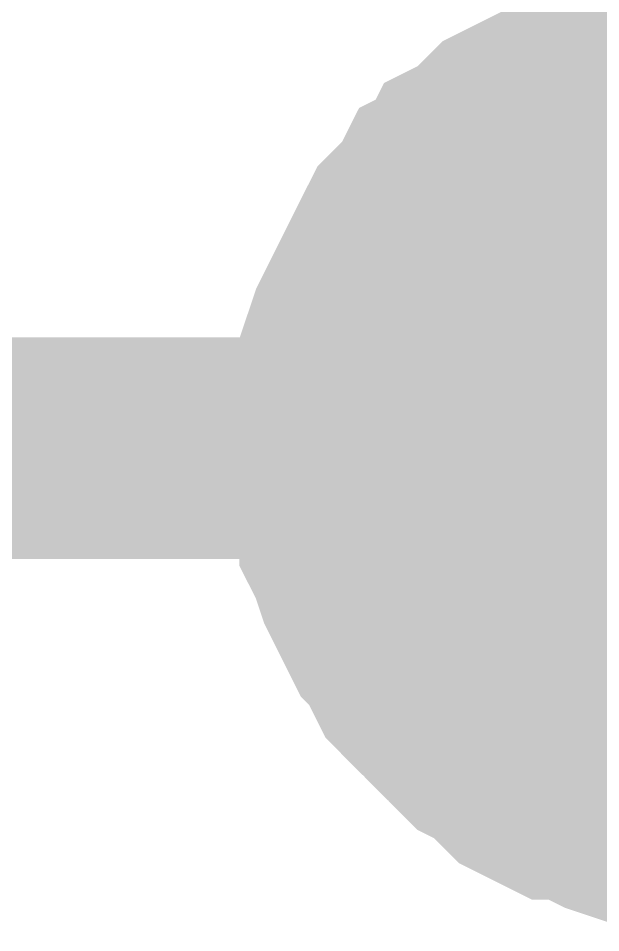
# Model space of a CAD drawing. Header units: inches. Extents: x 0 to 432, y 0 to 280.
# Drawn here: x 95.574 to 96.362, y 166.974 to 168.21 of the extents above; entities that cross this region are included whole.
import ezdxf

# ---------------------------------------------------------------- set-up
doc = ezdxf.new("R2010")
doc.units = ezdxf.units.IN
doc.layers.add('Sheet', color=255, linetype='Continuous')

msp = doc.modelspace()

# ---------------------------------------------------------------- linework, layer by layer
at = {"layer": 'Sheet'}
for points in [[(86.3645, 167.6288, 0.2997, 0.2997, 0), (96.5283, 167.6288, 0.2997, 0.2997, 0), (96.5283, 170.178, 0.2997, 0.2997, 0)], [(96.0117, 167.6288, 0.2997, 0.2997, 0), (96.0117, 167.6512, 0.2997, 0.2997, 0), (96.0117, 167.6849, 0.2997, 0.2997, 0), (96.0229, 167.7074, 0.2997, 0.2997, 0), (96.0229, 167.7298, 0.2997, 0.2997, 0), (96.0229, 167.7523, 0.2997, 0.2997, 0), (96.0342, 167.786, 0.2997, 0.2997, 0), (96.0454, 167.8084, 0.2997, 0.2997, 0), (96.0566, 167.8309, 0.2997, 0.2997, 0), (96.0679, 167.8534, 0.2997, 0.2997, 0), (96.0791, 167.8758, 0.2997, 0.2997, 0), (96.0903, 167.8983, 0.2997, 0.2997, 0), (96.1016, 167.9207, 0.2997, 0.2997, 0), (96.1128, 167.932, 0.2997, 0.2997, 0), (96.1352, 167.9544, 0.2997, 0.2997, 0), (96.1465, 167.9769, 0.2997, 0.2997, 0), (96.1689, 167.9881, 0.2997, 0.2997, 0), (96.1802, 168.0106, 0.2997, 0.2997, 0), (96.2026, 168.0218, 0.2997, 0.2997, 0), (96.2251, 168.0443, 0.2997, 0.2997, 0), (96.2363, 168.0555, 0.2997, 0.2997, 0), (96.2588, 168.0667, 0.2997, 0.2997, 0), (96.2812, 168.078, 0.2997, 0.2997, 0), (96.3037, 168.0892, 0.2997, 0.2997, 0), (96.3262, 168.1004, 0.2997, 0.2997, 0), (96.3486, 168.1117, 0.2997, 0.2997, 0), (96.3711, 168.1229, 0.2997, 0.2997, 0), (96.4048, 168.1341, 0.2997, 0.2997, 0), (96.4272, 168.1341, 0.2997, 0.2997, 0), (96.4497, 168.1341, 0.2997, 0.2997, 0), (96.4722, 168.1453, 0.2997, 0.2997, 0), (96.5059, 168.1453, 0.2997, 0.2997, 0), (96.5283, 168.1453, 0.2997, 0.2997, 0)], [(96.0117, 167.6288, 0.2997, 0.2997, 0), (96.0117, 167.6512, 0.2997, 0.2997, 0), (96.0117, 167.6849, 0.2997, 0.2997, 0), (96.0229, 167.7074, 0.2997, 0.2997, 0), (96.0229, 167.7298, 0.2997, 0.2997, 0), (96.0229, 167.7523, 0.2997, 0.2997, 0), (96.0342, 167.786, 0.2997, 0.2997, 0), (96.0454, 167.8084, 0.2997, 0.2997, 0), (96.0566, 167.8309, 0.2997, 0.2997, 0), (96.0679, 167.8534, 0.2997, 0.2997, 0), (96.0791, 167.8758, 0.2997, 0.2997, 0), (96.0903, 167.8983, 0.2997, 0.2997, 0), (96.1016, 167.9207, 0.2997, 0.2997, 0), (96.1128, 167.932, 0.2997, 0.2997, 0), (96.1352, 167.9544, 0.2997, 0.2997, 0), (96.1465, 167.9769, 0.2997, 0.2997, 0), (96.1689, 167.9881, 0.2997, 0.2997, 0), (96.1802, 168.0106, 0.2997, 0.2997, 0), (96.2026, 168.0218, 0.2997, 0.2997, 0), (96.2251, 168.0443, 0.2997, 0.2997, 0), (96.2363, 168.0555, 0.2997, 0.2997, 0), (96.2588, 168.0667, 0.2997, 0.2997, 0), (96.2812, 168.078, 0.2997, 0.2997, 0), (96.3037, 168.0892, 0.2997, 0.2997, 0), (96.3262, 168.1004, 0.2997, 0.2997, 0), (96.3486, 168.1117, 0.2997, 0.2997, 0), (96.3711, 168.1229, 0.2997, 0.2997, 0), (96.4048, 168.1341, 0.2997, 0.2997, 0), (96.4272, 168.1341, 0.2997, 0.2997, 0), (96.4497, 168.1341, 0.2997, 0.2997, 0), (96.4722, 168.1453, 0.2997, 0.2997, 0), (96.5059, 168.1453, 0.2997, 0.2997, 0), (96.5283, 168.1453, 0.2997, 0.2997, 0)], [(96.0117, 167.6288, 0.2997, 0.2997, 0), (96.0117, 167.6512, 0.2997, 0.2997, 0), (96.0117, 167.6849, 0.2997, 0.2997, 0), (96.0229, 167.7074, 0.2997, 0.2997, 0), (96.0229, 167.7298, 0.2997, 0.2997, 0), (96.0229, 167.7523, 0.2997, 0.2997, 0), (96.0342, 167.786, 0.2997, 0.2997, 0), (96.0454, 167.8084, 0.2997, 0.2997, 0), (96.0566, 167.8309, 0.2997, 0.2997, 0), (96.0679, 167.8534, 0.2997, 0.2997, 0), (96.0791, 167.8758, 0.2997, 0.2997, 0), (96.0903, 167.8983, 0.2997, 0.2997, 0), (96.1016, 167.9207, 0.2997, 0.2997, 0), (96.1128, 167.932, 0.2997, 0.2997, 0), (96.1352, 167.9544, 0.2997, 0.2997, 0), (96.1465, 167.9769, 0.2997, 0.2997, 0), (96.1689, 167.9881, 0.2997, 0.2997, 0), (96.1802, 168.0106, 0.2997, 0.2997, 0), (96.2026, 168.0218, 0.2997, 0.2997, 0), (96.2251, 168.0443, 0.2997, 0.2997, 0), (96.2363, 168.0555, 0.2997, 0.2997, 0), (96.2588, 168.0667, 0.2997, 0.2997, 0), (96.2812, 168.078, 0.2997, 0.2997, 0), (96.3037, 168.0892, 0.2997, 0.2997, 0), (96.3262, 168.1004, 0.2997, 0.2997, 0), (96.3486, 168.1117, 0.2997, 0.2997, 0), (96.3711, 168.1229, 0.2997, 0.2997, 0), (96.4048, 168.1341, 0.2997, 0.2997, 0), (96.4272, 168.1341, 0.2997, 0.2997, 0), (96.4497, 168.1341, 0.2997, 0.2997, 0), (96.4722, 168.1453, 0.2997, 0.2997, 0), (96.5059, 168.1453, 0.2997, 0.2997, 0), (96.5283, 168.1453, 0.2997, 0.2997, 0)], [(96.0117, 167.6288, 0.2997, 0.2997, 0), (96.0117, 167.6512, 0.2997, 0.2997, 0), (96.0117, 167.6849, 0.2997, 0.2997, 0), (96.0229, 167.7074, 0.2997, 0.2997, 0), (96.0229, 167.7298, 0.2997, 0.2997, 0), (96.0229, 167.7523, 0.2997, 0.2997, 0), (96.0342, 167.786, 0.2997, 0.2997, 0), (96.0454, 167.8084, 0.2997, 0.2997, 0), (96.0566, 167.8309, 0.2997, 0.2997, 0), (96.0679, 167.8534, 0.2997, 0.2997, 0), (96.0791, 167.8758, 0.2997, 0.2997, 0), (96.0903, 167.8983, 0.2997, 0.2997, 0), (96.1016, 167.9207, 0.2997, 0.2997, 0), (96.1128, 167.932, 0.2997, 0.2997, 0), (96.1352, 167.9544, 0.2997, 0.2997, 0), (96.1465, 167.9769, 0.2997, 0.2997, 0), (96.1689, 167.9881, 0.2997, 0.2997, 0), (96.1802, 168.0106, 0.2997, 0.2997, 0), (96.2026, 168.0218, 0.2997, 0.2997, 0), (96.2251, 168.0443, 0.2997, 0.2997, 0), (96.2363, 168.0555, 0.2997, 0.2997, 0), (96.2588, 168.0667, 0.2997, 0.2997, 0), (96.2812, 168.078, 0.2997, 0.2997, 0), (96.3037, 168.0892, 0.2997, 0.2997, 0), (96.3262, 168.1004, 0.2997, 0.2997, 0), (96.3486, 168.1117, 0.2997, 0.2997, 0), (96.3711, 168.1229, 0.2997, 0.2997, 0), (96.4048, 168.1341, 0.2997, 0.2997, 0), (96.4272, 168.1341, 0.2997, 0.2997, 0), (96.4497, 168.1341, 0.2997, 0.2997, 0), (96.4722, 168.1453, 0.2997, 0.2997, 0), (96.5059, 168.1453, 0.2997, 0.2997, 0), (96.5283, 168.1453, 0.2997, 0.2997, 0)], [(96.0117, 167.6288, 0.0991, 0.0991, 0), (96.0117, 167.6512, 0.0991, 0.0991, 0), (96.0117, 167.6849, 0.0991, 0.0991, 0), (96.0229, 167.7074, 0.0991, 0.0991, 0), (96.0229, 167.7298, 0.0991, 0.0991, 0), (96.0229, 167.7523, 0.0991, 0.0991, 0), (96.0342, 167.786, 0.0991, 0.0991, 0), (96.0454, 167.8084, 0.0991, 0.0991, 0), (96.0566, 167.8309, 0.0991, 0.0991, 0), (96.0679, 167.8534, 0.0991, 0.0991, 0), (96.0791, 167.8758, 0.0991, 0.0991, 0), (96.0903, 167.8983, 0.0991, 0.0991, 0), (96.1016, 167.9207, 0.0991, 0.0991, 0), (96.1128, 167.932, 0.0991, 0.0991, 0), (96.1352, 167.9544, 0.0991, 0.0991, 0), (96.1465, 167.9769, 0.0991, 0.0991, 0), (96.1689, 167.9881, 0.0991, 0.0991, 0), (96.1802, 168.0106, 0.0991, 0.0991, 0), (96.2026, 168.0218, 0.0991, 0.0991, 0), (96.2251, 168.0443, 0.0991, 0.0991, 0), (96.2363, 168.0555, 0.0991, 0.0991, 0), (96.2588, 168.0667, 0.0991, 0.0991, 0), (96.2812, 168.078, 0.0991, 0.0991, 0), (96.3037, 168.0892, 0.0991, 0.0991, 0), (96.3262, 168.1004, 0.0991, 0.0991, 0), (96.3486, 168.1117, 0.0991, 0.0991, 0), (96.3711, 168.1229, 0.0991, 0.0991, 0), (96.4048, 168.1341, 0.0991, 0.0991, 0), (96.4272, 168.1341, 0.0991, 0.0991, 0)], [(96.0117, 167.6288, 0.0991, 0.0991, 0), (96.0117, 167.6512, 0.0991, 0.0991, 0), (96.0117, 167.6849, 0.0991, 0.0991, 0), (96.0229, 167.7074, 0.0991, 0.0991, 0), (96.0229, 167.7298, 0.0991, 0.0991, 0), (96.0229, 167.7523, 0.0991, 0.0991, 0), (96.0342, 167.786, 0.0991, 0.0991, 0), (96.0454, 167.8084, 0.0991, 0.0991, 0), (96.0566, 167.8309, 0.0991, 0.0991, 0), (96.0679, 167.8534, 0.0991, 0.0991, 0), (96.0791, 167.8758, 0.0991, 0.0991, 0), (96.0903, 167.8983, 0.0991, 0.0991, 0), (96.1016, 167.9207, 0.0991, 0.0991, 0), (96.1128, 167.932, 0.0991, 0.0991, 0), (96.1352, 167.9544, 0.0991, 0.0991, 0), (96.1465, 167.9769, 0.0991, 0.0991, 0), (96.1689, 167.9881, 0.0991, 0.0991, 0), (96.1802, 168.0106, 0.0991, 0.0991, 0), (96.2026, 168.0218, 0.0991, 0.0991, 0), (96.2251, 168.0443, 0.0991, 0.0991, 0), (96.2363, 168.0555, 0.0991, 0.0991, 0), (96.2588, 168.0667, 0.0991, 0.0991, 0), (96.2812, 168.078, 0.0991, 0.0991, 0), (96.3037, 168.0892, 0.0991, 0.0991, 0), (96.3262, 168.1004, 0.0991, 0.0991, 0), (96.3486, 168.1117, 0.0991, 0.0991, 0), (96.3711, 168.1229, 0.0991, 0.0991, 0), (96.4048, 168.1341, 0.0991, 0.0991, 0), (96.4272, 168.1341, 0.0991, 0.0991, 0)], [(96.0117, 167.6288, 0.0991, 0.0991, 0), (96.0117, 167.6512, 0.0991, 0.0991, 0), (96.0117, 167.6849, 0.0991, 0.0991, 0), (96.0229, 167.7074, 0.0991, 0.0991, 0), (96.0229, 167.7298, 0.0991, 0.0991, 0), (96.0229, 167.7523, 0.0991, 0.0991, 0), (96.0342, 167.786, 0.0991, 0.0991, 0), (96.0454, 167.8084, 0.0991, 0.0991, 0), (96.0566, 167.8309, 0.0991, 0.0991, 0), (96.0679, 167.8534, 0.0991, 0.0991, 0), (96.0791, 167.8758, 0.0991, 0.0991, 0), (96.0903, 167.8983, 0.0991, 0.0991, 0), (96.1016, 167.9207, 0.0991, 0.0991, 0), (96.1128, 167.932, 0.0991, 0.0991, 0), (96.1352, 167.9544, 0.0991, 0.0991, 0), (96.1465, 167.9769, 0.0991, 0.0991, 0), (96.1689, 167.9881, 0.0991, 0.0991, 0), (96.1802, 168.0106, 0.0991, 0.0991, 0), (96.2026, 168.0218, 0.0991, 0.0991, 0), (96.2251, 168.0443, 0.0991, 0.0991, 0), (96.2363, 168.0555, 0.0991, 0.0991, 0), (96.2588, 168.0667, 0.0991, 0.0991, 0), (96.2812, 168.078, 0.0991, 0.0991, 0), (96.3037, 168.0892, 0.0991, 0.0991, 0), (96.3262, 168.1004, 0.0991, 0.0991, 0), (96.3486, 168.1117, 0.0991, 0.0991, 0), (96.3711, 168.1229, 0.0991, 0.0991, 0), (96.4048, 168.1341, 0.0991, 0.0991, 0), (96.4272, 168.1341, 0.0991, 0.0991, 0)], [(96.0117, 167.6288, 0.0991, 0.0991, 0), (96.0117, 167.6512, 0.0991, 0.0991, 0), (96.0117, 167.6849, 0.0991, 0.0991, 0), (96.0229, 167.7074, 0.0991, 0.0991, 0), (96.0229, 167.7298, 0.0991, 0.0991, 0), (96.0229, 167.7523, 0.0991, 0.0991, 0), (96.0342, 167.786, 0.0991, 0.0991, 0), (96.0454, 167.8084, 0.0991, 0.0991, 0), (96.0566, 167.8309, 0.0991, 0.0991, 0), (96.0679, 167.8534, 0.0991, 0.0991, 0), (96.0791, 167.8758, 0.0991, 0.0991, 0), (96.0903, 167.8983, 0.0991, 0.0991, 0), (96.1016, 167.9207, 0.0991, 0.0991, 0), (96.1128, 167.932, 0.0991, 0.0991, 0), (96.1352, 167.9544, 0.0991, 0.0991, 0), (96.1465, 167.9769, 0.0991, 0.0991, 0), (96.1689, 167.9881, 0.0991, 0.0991, 0), (96.1802, 168.0106, 0.0991, 0.0991, 0), (96.2026, 168.0218, 0.0991, 0.0991, 0), (96.2251, 168.0443, 0.0991, 0.0991, 0), (96.2363, 168.0555, 0.0991, 0.0991, 0), (96.2588, 168.0667, 0.0991, 0.0991, 0), (96.2812, 168.078, 0.0991, 0.0991, 0), (96.3037, 168.0892, 0.0991, 0.0991, 0), (96.3262, 168.1004, 0.0991, 0.0991, 0), (96.3486, 168.1117, 0.0991, 0.0991, 0), (96.3711, 168.1229, 0.0991, 0.0991, 0), (96.4048, 168.1341, 0.0991, 0.0991, 0), (96.4272, 168.1341, 0.0991, 0.0991, 0)], [(96.5283, 167.1234, 0.2997, 0.2997, 0), (96.5059, 167.1234, 0.2997, 0.2997, 0), (96.4722, 167.1234, 0.2997, 0.2997, 0), (96.4497, 167.1347, 0.2997, 0.2997, 0), (96.4272, 167.1347, 0.2997, 0.2997, 0), (96.4048, 167.1347, 0.2997, 0.2997, 0), (96.3711, 167.1459, 0.2997, 0.2997, 0), (96.3486, 167.1571, 0.2997, 0.2997, 0), (96.3262, 167.1683, 0.2997, 0.2997, 0), (96.3037, 167.1683, 0.2997, 0.2997, 0), (96.2812, 167.1796, 0.2997, 0.2997, 0), (96.2588, 167.1908, 0.2997, 0.2997, 0), (96.2363, 167.2133, 0.2997, 0.2997, 0), (96.2251, 167.2245, 0.2997, 0.2997, 0), (96.2026, 167.2357, 0.2997, 0.2997, 0), (96.1802, 167.2582, 0.2997, 0.2997, 0), (96.1689, 167.2694, 0.2997, 0.2997, 0), (96.1465, 167.2919, 0.2997, 0.2997, 0), (96.1352, 167.3031, 0.2997, 0.2997, 0), (96.1128, 167.3256, 0.2997, 0.2997, 0), (96.1016, 167.348, 0.2997, 0.2997, 0), (96.0903, 167.3705, 0.2997, 0.2997, 0), (96.0791, 167.3817, 0.2997, 0.2997, 0), (96.0679, 167.4042, 0.2997, 0.2997, 0), (96.0566, 167.4266, 0.2997, 0.2997, 0), (96.0454, 167.4491, 0.2997, 0.2997, 0), (96.0342, 167.4828, 0.2997, 0.2997, 0), (96.0229, 167.5052, 0.2997, 0.2997, 0), (96.0229, 167.5277, 0.2997, 0.2997, 0), (96.0229, 167.5502, 0.2997, 0.2997, 0), (96.0117, 167.5726, 0.2997, 0.2997, 0), (96.0117, 167.6063, 0.2997, 0.2997, 0), (96.0117, 167.6288, 0.2997, 0.2997, 0)], [(96.0117, 167.6288, 0.2997, 0.2997, 0), (96.0117, 167.6288, 0.2997, 0.2997, 0)], [(96.5283, 167.1234, 0.2997, 0.2997, 0), (96.5059, 167.1234, 0.2997, 0.2997, 0), (96.4722, 167.1234, 0.2997, 0.2997, 0), (96.4497, 167.1347, 0.2997, 0.2997, 0), (96.4272, 167.1347, 0.2997, 0.2997, 0), (96.4048, 167.1347, 0.2997, 0.2997, 0), (96.3711, 167.1459, 0.2997, 0.2997, 0), (96.3486, 167.1571, 0.2997, 0.2997, 0), (96.3262, 167.1683, 0.2997, 0.2997, 0), (96.3037, 167.1683, 0.2997, 0.2997, 0), (96.2812, 167.1796, 0.2997, 0.2997, 0), (96.2588, 167.1908, 0.2997, 0.2997, 0), (96.2363, 167.2133, 0.2997, 0.2997, 0), (96.2251, 167.2245, 0.2997, 0.2997, 0), (96.2026, 167.2357, 0.2997, 0.2997, 0), (96.1802, 167.2582, 0.2997, 0.2997, 0), (96.1689, 167.2694, 0.2997, 0.2997, 0), (96.1465, 167.2919, 0.2997, 0.2997, 0), (96.1352, 167.3031, 0.2997, 0.2997, 0), (96.1128, 167.3256, 0.2997, 0.2997, 0), (96.1016, 167.348, 0.2997, 0.2997, 0), (96.0903, 167.3705, 0.2997, 0.2997, 0), (96.0791, 167.3817, 0.2997, 0.2997, 0), (96.0679, 167.4042, 0.2997, 0.2997, 0), (96.0566, 167.4266, 0.2997, 0.2997, 0), (96.0454, 167.4491, 0.2997, 0.2997, 0), (96.0342, 167.4828, 0.2997, 0.2997, 0), (96.0229, 167.5052, 0.2997, 0.2997, 0), (96.0229, 167.5277, 0.2997, 0.2997, 0), (96.0229, 167.5502, 0.2997, 0.2997, 0), (96.0117, 167.5726, 0.2997, 0.2997, 0), (96.0117, 167.6063, 0.2997, 0.2997, 0), (96.0117, 167.6288, 0.2997, 0.2997, 0)], [(96.0117, 167.6288, 0.2997, 0.2997, 0), (96.0117, 167.6288, 0.2997, 0.2997, 0)], [(96.5283, 167.1234, 0.2997, 0.2997, 0), (96.5059, 167.1234, 0.2997, 0.2997, 0), (96.4722, 167.1234, 0.2997, 0.2997, 0), (96.4497, 167.1347, 0.2997, 0.2997, 0), (96.4272, 167.1347, 0.2997, 0.2997, 0), (96.4048, 167.1347, 0.2997, 0.2997, 0), (96.3711, 167.1459, 0.2997, 0.2997, 0), (96.3486, 167.1571, 0.2997, 0.2997, 0), (96.3262, 167.1683, 0.2997, 0.2997, 0), (96.3037, 167.1683, 0.2997, 0.2997, 0), (96.2812, 167.1796, 0.2997, 0.2997, 0), (96.2588, 167.1908, 0.2997, 0.2997, 0), (96.2363, 167.2133, 0.2997, 0.2997, 0), (96.2251, 167.2245, 0.2997, 0.2997, 0), (96.2026, 167.2357, 0.2997, 0.2997, 0), (96.1802, 167.2582, 0.2997, 0.2997, 0), (96.1689, 167.2694, 0.2997, 0.2997, 0), (96.1465, 167.2919, 0.2997, 0.2997, 0), (96.1352, 167.3031, 0.2997, 0.2997, 0), (96.1128, 167.3256, 0.2997, 0.2997, 0), (96.1016, 167.348, 0.2997, 0.2997, 0), (96.0903, 167.3705, 0.2997, 0.2997, 0), (96.0791, 167.3817, 0.2997, 0.2997, 0), (96.0679, 167.4042, 0.2997, 0.2997, 0), (96.0566, 167.4266, 0.2997, 0.2997, 0), (96.0454, 167.4491, 0.2997, 0.2997, 0), (96.0342, 167.4828, 0.2997, 0.2997, 0), (96.0229, 167.5052, 0.2997, 0.2997, 0), (96.0229, 167.5277, 0.2997, 0.2997, 0), (96.0229, 167.5502, 0.2997, 0.2997, 0), (96.0117, 167.5726, 0.2997, 0.2997, 0), (96.0117, 167.6063, 0.2997, 0.2997, 0), (96.0117, 167.6288, 0.2997, 0.2997, 0)], [(96.0117, 167.6288, 0.2997, 0.2997, 0), (96.0117, 167.6288, 0.2997, 0.2997, 0)], [(96.5283, 167.1234, 0.2997, 0.2997, 0), (96.5059, 167.1234, 0.2997, 0.2997, 0), (96.4722, 167.1234, 0.2997, 0.2997, 0), (96.4497, 167.1347, 0.2997, 0.2997, 0), (96.4272, 167.1347, 0.2997, 0.2997, 0), (96.4048, 167.1347, 0.2997, 0.2997, 0), (96.3711, 167.1459, 0.2997, 0.2997, 0), (96.3486, 167.1571, 0.2997, 0.2997, 0), (96.3262, 167.1683, 0.2997, 0.2997, 0), (96.3037, 167.1683, 0.2997, 0.2997, 0), (96.2812, 167.1796, 0.2997, 0.2997, 0), (96.2588, 167.1908, 0.2997, 0.2997, 0), (96.2363, 167.2133, 0.2997, 0.2997, 0), (96.2251, 167.2245, 0.2997, 0.2997, 0), (96.2026, 167.2357, 0.2997, 0.2997, 0), (96.1802, 167.2582, 0.2997, 0.2997, 0), (96.1689, 167.2694, 0.2997, 0.2997, 0), (96.1465, 167.2919, 0.2997, 0.2997, 0), (96.1352, 167.3031, 0.2997, 0.2997, 0), (96.1128, 167.3256, 0.2997, 0.2997, 0), (96.1016, 167.348, 0.2997, 0.2997, 0), (96.0903, 167.3705, 0.2997, 0.2997, 0), (96.0791, 167.3817, 0.2997, 0.2997, 0), (96.0679, 167.4042, 0.2997, 0.2997, 0), (96.0566, 167.4266, 0.2997, 0.2997, 0), (96.0454, 167.4491, 0.2997, 0.2997, 0), (96.0342, 167.4828, 0.2997, 0.2997, 0), (96.0229, 167.5052, 0.2997, 0.2997, 0), (96.0229, 167.5277, 0.2997, 0.2997, 0), (96.0229, 167.5502, 0.2997, 0.2997, 0), (96.0117, 167.5726, 0.2997, 0.2997, 0), (96.0117, 167.6063, 0.2997, 0.2997, 0), (96.0117, 167.6288, 0.2997, 0.2997, 0)], [(96.0117, 167.6288, 0.2997, 0.2997, 0), (96.0117, 167.6288, 0.2997, 0.2997, 0)], [(96.4272, 167.1347, 0.0991, 0.0991, 0), (96.4048, 167.1347, 0.0991, 0.0991, 0), (96.3711, 167.1459, 0.0991, 0.0991, 0), (96.3486, 167.1571, 0.0991, 0.0991, 0), (96.3262, 167.1683, 0.0991, 0.0991, 0), (96.3037, 167.1683, 0.0991, 0.0991, 0), (96.2812, 167.1796, 0.0991, 0.0991, 0), (96.2588, 167.1908, 0.0991, 0.0991, 0), (96.2363, 167.2133, 0.0991, 0.0991, 0), (96.2251, 167.2245, 0.0991, 0.0991, 0), (96.2026, 167.2357, 0.0991, 0.0991, 0), (96.1802, 167.2582, 0.0991, 0.0991, 0), (96.1689, 167.2694, 0.0991, 0.0991, 0), (96.1465, 167.2919, 0.0991, 0.0991, 0), (96.1352, 167.3031, 0.0991, 0.0991, 0), (96.1128, 167.3256, 0.0991, 0.0991, 0), (96.1016, 167.348, 0.0991, 0.0991, 0), (96.0903, 167.3705, 0.0991, 0.0991, 0), (96.0791, 167.3817, 0.0991, 0.0991, 0), (96.0679, 167.4042, 0.0991, 0.0991, 0), (96.0566, 167.4266, 0.0991, 0.0991, 0), (96.0454, 167.4491, 0.0991, 0.0991, 0), (96.0342, 167.4828, 0.0991, 0.0991, 0), (96.0229, 167.5052, 0.0991, 0.0991, 0), (96.0229, 167.5277, 0.0991, 0.0991, 0), (96.0229, 167.5502, 0.0991, 0.0991, 0), (96.0117, 167.5726, 0.0991, 0.0991, 0), (96.0117, 167.6063, 0.0991, 0.0991, 0), (96.0117, 167.6288, 0.0991, 0.0991, 0)], [(96.0117, 167.6288, 0.0991, 0.0991, 0), (96.0117, 167.6288, 0.0991, 0.0991, 0)], [(96.4272, 167.1347, 0.0991, 0.0991, 0), (96.4048, 167.1347, 0.0991, 0.0991, 0), (96.3711, 167.1459, 0.0991, 0.0991, 0), (96.3486, 167.1571, 0.0991, 0.0991, 0), (96.3262, 167.1683, 0.0991, 0.0991, 0), (96.3037, 167.1683, 0.0991, 0.0991, 0), (96.2812, 167.1796, 0.0991, 0.0991, 0), (96.2588, 167.1908, 0.0991, 0.0991, 0), (96.2363, 167.2133, 0.0991, 0.0991, 0), (96.2251, 167.2245, 0.0991, 0.0991, 0), (96.2026, 167.2357, 0.0991, 0.0991, 0), (96.1802, 167.2582, 0.0991, 0.0991, 0), (96.1689, 167.2694, 0.0991, 0.0991, 0), (96.1465, 167.2919, 0.0991, 0.0991, 0), (96.1352, 167.3031, 0.0991, 0.0991, 0), (96.1128, 167.3256, 0.0991, 0.0991, 0), (96.1016, 167.348, 0.0991, 0.0991, 0), (96.0903, 167.3705, 0.0991, 0.0991, 0), (96.0791, 167.3817, 0.0991, 0.0991, 0), (96.0679, 167.4042, 0.0991, 0.0991, 0), (96.0566, 167.4266, 0.0991, 0.0991, 0), (96.0454, 167.4491, 0.0991, 0.0991, 0), (96.0342, 167.4828, 0.0991, 0.0991, 0), (96.0229, 167.5052, 0.0991, 0.0991, 0), (96.0229, 167.5277, 0.0991, 0.0991, 0), (96.0229, 167.5502, 0.0991, 0.0991, 0), (96.0117, 167.5726, 0.0991, 0.0991, 0), (96.0117, 167.6063, 0.0991, 0.0991, 0), (96.0117, 167.6288, 0.0991, 0.0991, 0)], [(96.0117, 167.6288, 0.0991, 0.0991, 0), (96.0117, 167.6288, 0.0991, 0.0991, 0)], [(96.4272, 167.1347, 0.0991, 0.0991, 0), (96.4048, 167.1347, 0.0991, 0.0991, 0), (96.3711, 167.1459, 0.0991, 0.0991, 0), (96.3486, 167.1571, 0.0991, 0.0991, 0), (96.3262, 167.1683, 0.0991, 0.0991, 0), (96.3037, 167.1683, 0.0991, 0.0991, 0), (96.2812, 167.1796, 0.0991, 0.0991, 0), (96.2588, 167.1908, 0.0991, 0.0991, 0), (96.2363, 167.2133, 0.0991, 0.0991, 0), (96.2251, 167.2245, 0.0991, 0.0991, 0), (96.2026, 167.2357, 0.0991, 0.0991, 0), (96.1802, 167.2582, 0.0991, 0.0991, 0), (96.1689, 167.2694, 0.0991, 0.0991, 0), (96.1465, 167.2919, 0.0991, 0.0991, 0), (96.1352, 167.3031, 0.0991, 0.0991, 0), (96.1128, 167.3256, 0.0991, 0.0991, 0), (96.1016, 167.348, 0.0991, 0.0991, 0), (96.0903, 167.3705, 0.0991, 0.0991, 0), (96.0791, 167.3817, 0.0991, 0.0991, 0), (96.0679, 167.4042, 0.0991, 0.0991, 0), (96.0566, 167.4266, 0.0991, 0.0991, 0), (96.0454, 167.4491, 0.0991, 0.0991, 0), (96.0342, 167.4828, 0.0991, 0.0991, 0), (96.0229, 167.5052, 0.0991, 0.0991, 0), (96.0229, 167.5277, 0.0991, 0.0991, 0), (96.0229, 167.5502, 0.0991, 0.0991, 0), (96.0117, 167.5726, 0.0991, 0.0991, 0), (96.0117, 167.6063, 0.0991, 0.0991, 0), (96.0117, 167.6288, 0.0991, 0.0991, 0)], [(96.0117, 167.6288, 0.0991, 0.0991, 0), (96.0117, 167.6288, 0.0991, 0.0991, 0)], [(96.4272, 167.1347, 0.0991, 0.0991, 0), (96.4048, 167.1347, 0.0991, 0.0991, 0), (96.3711, 167.1459, 0.0991, 0.0991, 0), (96.3486, 167.1571, 0.0991, 0.0991, 0), (96.3262, 167.1683, 0.0991, 0.0991, 0), (96.3037, 167.1683, 0.0991, 0.0991, 0), (96.2812, 167.1796, 0.0991, 0.0991, 0), (96.2588, 167.1908, 0.0991, 0.0991, 0), (96.2363, 167.2133, 0.0991, 0.0991, 0), (96.2251, 167.2245, 0.0991, 0.0991, 0), (96.2026, 167.2357, 0.0991, 0.0991, 0), (96.1802, 167.2582, 0.0991, 0.0991, 0), (96.1689, 167.2694, 0.0991, 0.0991, 0), (96.1465, 167.2919, 0.0991, 0.0991, 0), (96.1352, 167.3031, 0.0991, 0.0991, 0), (96.1128, 167.3256, 0.0991, 0.0991, 0), (96.1016, 167.348, 0.0991, 0.0991, 0), (96.0903, 167.3705, 0.0991, 0.0991, 0), (96.0791, 167.3817, 0.0991, 0.0991, 0), (96.0679, 167.4042, 0.0991, 0.0991, 0), (96.0566, 167.4266, 0.0991, 0.0991, 0), (96.0454, 167.4491, 0.0991, 0.0991, 0), (96.0342, 167.4828, 0.0991, 0.0991, 0), (96.0229, 167.5052, 0.0991, 0.0991, 0), (96.0229, 167.5277, 0.0991, 0.0991, 0), (96.0229, 167.5502, 0.0991, 0.0991, 0), (96.0117, 167.5726, 0.0991, 0.0991, 0), (96.0117, 167.6063, 0.0991, 0.0991, 0), (96.0117, 167.6288, 0.0991, 0.0991, 0)], [(96.0117, 167.6288, 0.0991, 0.0991, 0), (96.0117, 167.6288, 0.0991, 0.0991, 0)]]:
    msp.add_lwpolyline(points, format="xyseb", dxfattribs=at)
msp.add_lwpolyline([(96.266, 167.64, 0.508, 0.508, 1), (96.774, 167.64, 0.508, 0.508, 1)], format="xyseb", close=True, dxfattribs=at)

doc.saveas('drawing.dxf')
